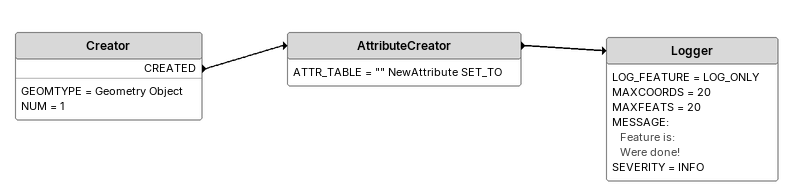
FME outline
Creator
    GEOMTYPE = Geometry Object
    NUM = 1
    CREATED -> AttributeCreator
AttributeCreator
    ATTR_TABLE = "" NewAttribute SET_TO
    -> Logger
Logger
    LOG_FEATURE = LOG_ONLY
    MAXCOORDS = 20
    MAXFEATS = 20
    MESSAGE:
      Feature is:
      Were done!
    SEVERITY = INFO
